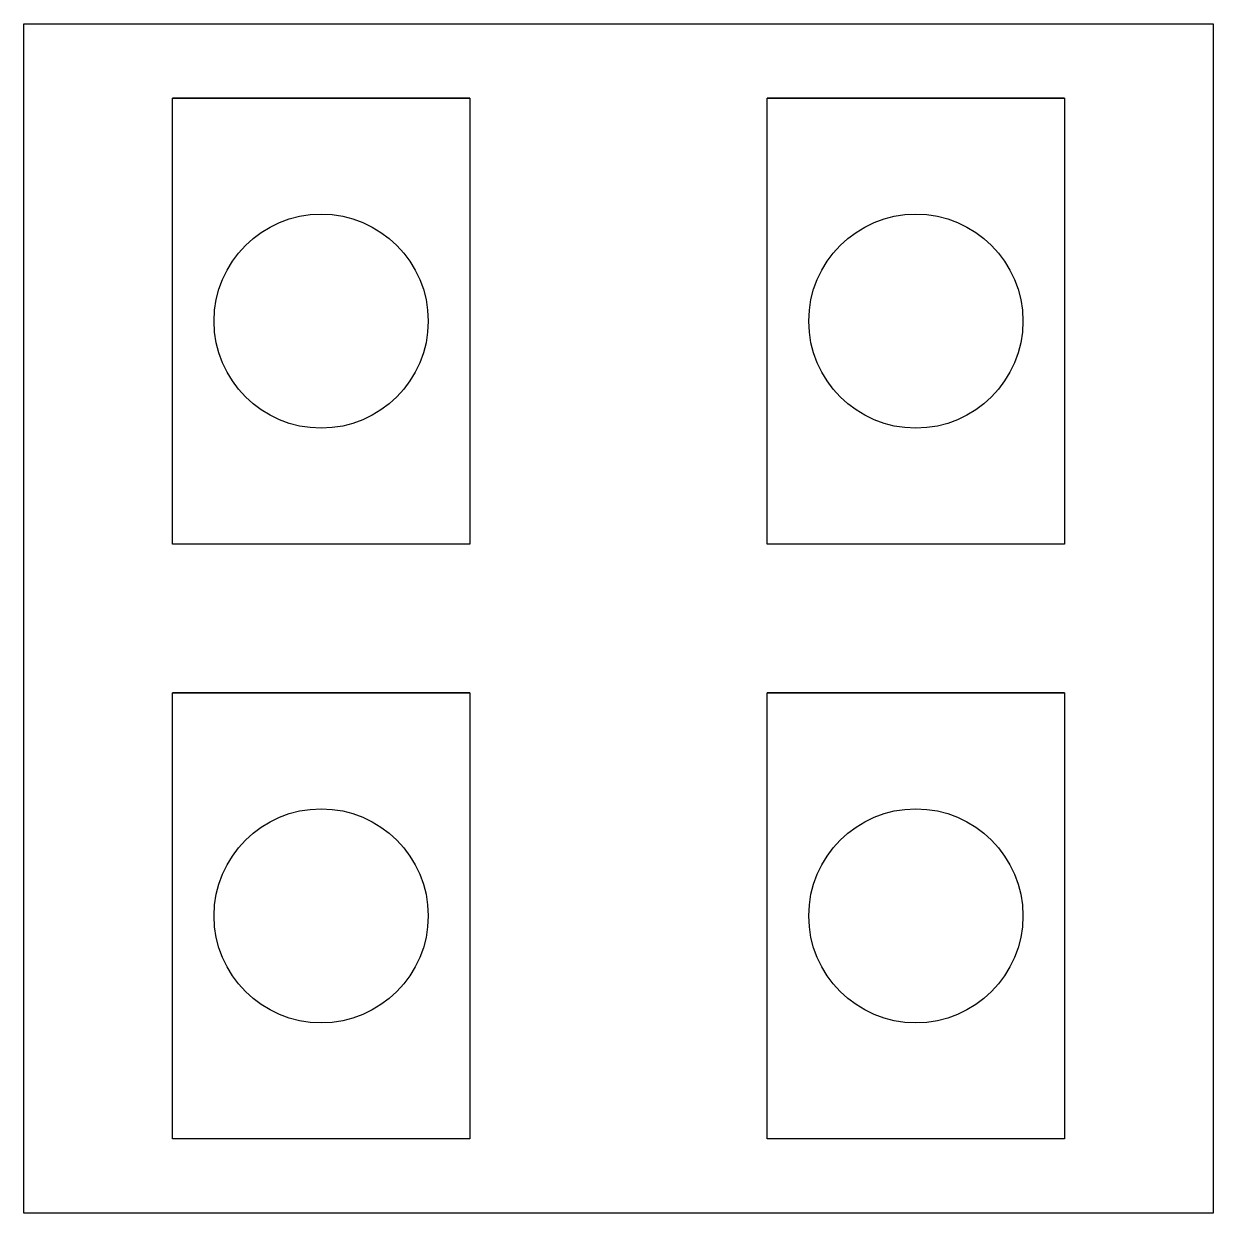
# Model space of a CAD drawing. Header units: inches. Extents: x 0 to 4, y 0 to 4.
import ezdxf

# ---------------------------------------------------------------- set-up
doc = ezdxf.new("R2010")
doc.units = ezdxf.units.IN
doc.header["$MEASUREMENT"] = 0

msp = doc.modelspace()

# ---------------------------------------------------------------- linework, layer by layer
for p, q in [((1.5, 3.75, 3.1869), (0.5, 3.75, 3.1869)), ((3.5, 3.75, 3.1869), (2.5, 3.75, 3.1869)), ((1.5, 1.75, 3.1869), (0.5, 1.75, 3.1869)), ((3.5, 1.75, 3.1869), (2.5, 1.75, 3.1869))]:
    msp.add_line(p, q)
msp.add_lwpolyline([(0, 4), (4, 4), (4, 0), (0, 0)], close=True)
at = {"elevation": 3.1869}
for points in [[(0.5, 3.75), (1.5, 3.75), (1.5, 2.25), (0.5, 2.25)], [(2.5, 3.75), (3.5, 3.75), (3.5, 2.25), (2.5, 2.25)], [(0.5, 1.75), (1.5, 1.75), (1.5, 0.25), (0.5, 0.25)], [(2.5, 1.75), (3.5, 1.75), (3.5, 0.25), (2.5, 0.25)]]:
    msp.add_lwpolyline(points, close=True, dxfattribs=at)
for centre in [(1, 3, 2.6869), (3, 3, 2.6869), (3, 1, 2.6869), (1, 1, 2.6869)]:
    msp.add_circle(centre, 0.36)

doc.saveas('drawing.dxf')
